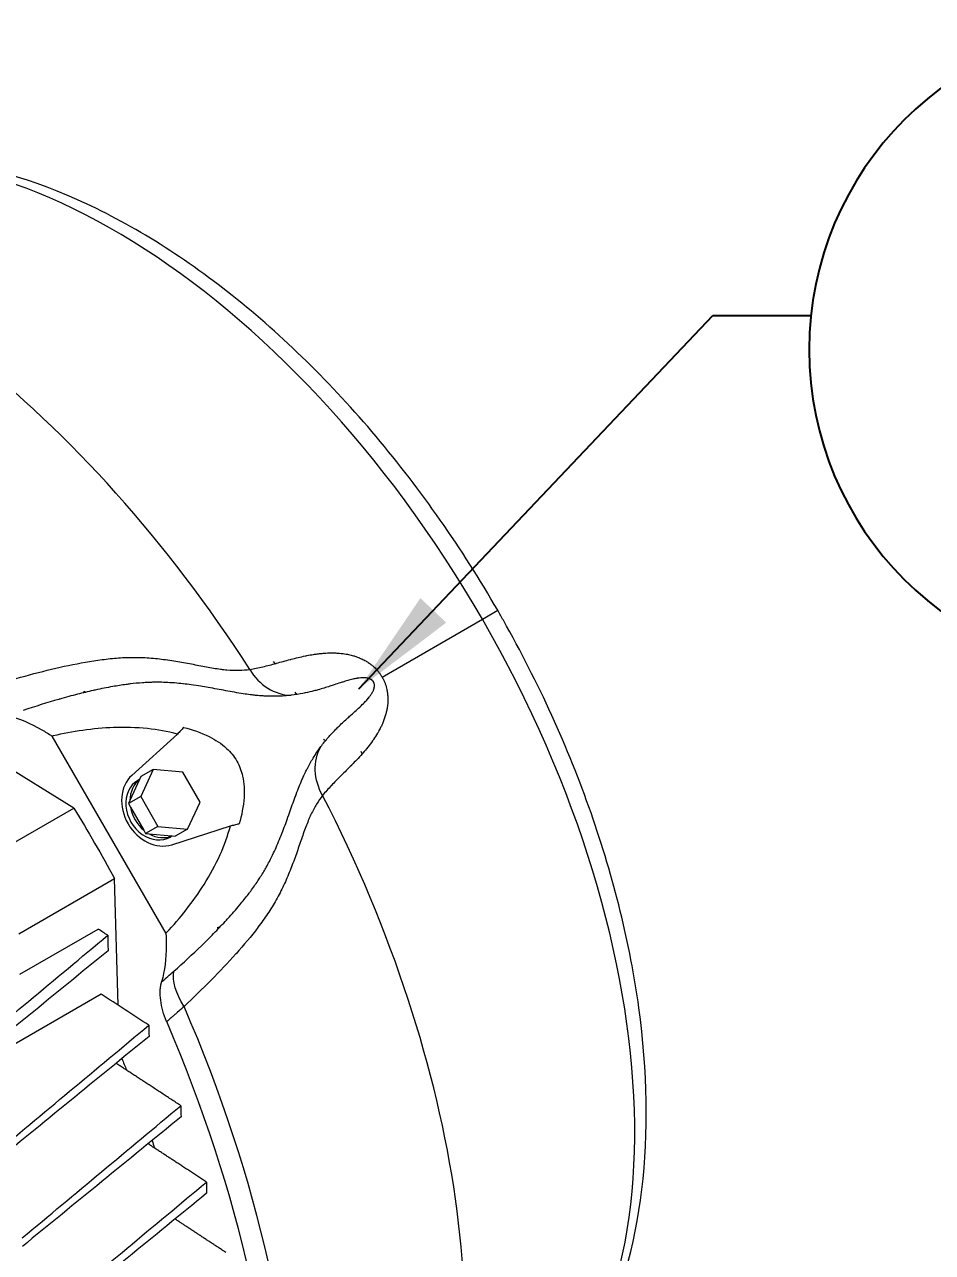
# Model space of a CAD drawing. Header units: millimetres. Extents: x -2122 to 22797, y 3569 to 89276.
# Drawn here: x 8359.6 to 8694.9, y 82300.9 to 82754.2 of the extents above; entities that cross this region are included whole.
import ezdxf
from ezdxf.enums import TextEntityAlignment as Align

# ---------------------------------------------------------------- set-up
doc = ezdxf.new("R2010")
doc.units = ezdxf.units.MM
doc.header["$LTSCALE"] = 20
doc.layers.add('IA-TEXT', color=2, linetype='Continuous')
doc.layers.add('IA-TRAZ', color=8, linetype='Continuous', lineweight=5)
doc.styles.add('ING-AMB', font='romans.shx', dxfattribs={"width": 0.75, "oblique": 15})
doc.styles.add('SALVADOR', font='romans.shx', dxfattribs={"width": 0.75, "oblique": 15})
doc.dimstyles.new('ING-AMB 16', dxfattribs={"dimscale": 16, "dimtxt": 3, "dimasz": 2.5, "dimexe": 1, "dimexo": 1, "dimgap": 1, "dimtad": 1, "dimdec": 0, "dimzin": 0, "dimdsep": 46, "dimtxsty": 'ING-AMB', "dimcen": 0.1, "dimclrd": 7, "dimclre": 7, "dimclrt": 2, "dimadec": 0, "dimazin": 0, "dimtfac": 1, "dimtdec": 0, "dimtmove": 0, "dimatfit": 0, "dimfxl": 1.25, "dimtfill": 1, "dimtolj": 1, "dimtzin": 0, "dimarcsym": 1})

# ---------------------------------------------------------------- blocks, each defined once
blk = doc.blocks.new('EJE')
blk.add_circle((0, 6), 6)
at = {"style": 'SALVADOR', "oblique": 15, "width": 0.75}
blk.add_attdef('N', text='', height=5, dxfattribs=at).set_placement((0, 6), align=Align.MIDDLE)
blk = doc.blocks.new('A$C6cb7b9ed')
at = {"color": 0, "linetype": 'Continuous', "lineweight": 0, "extrusion": (2.77556e-16, 0.816497, 0.57735)}
for p, q in [((21.91, 6546.85), (58.93, 6568.23)), ((58.93, 6568.23), (64.58, 6571.49)), ((-17.56, 6551.82), (-18.15, 6552.61)), ((-88.41, 6541.02), (-88.13, 6541.61)), ((-88.08, 6541.11), (-87.73, 6541.61)), ((-9.64, 6540.39), (-10.18, 6541.23)), ((-91.91, 6498.46), (-131.75, 6523.07)), ((-100, 6525.03), (-57.95, 6452.19)), ((-70.53, 6510.54), (-53.68, 6525.81)), ((0.95, 6523.26), (0.26, 6523.83)), ((14.57, 6518.5), (14.15, 6519.4)), ((-67.67, 6508.98), (-71.23, 6501.24)), ((-67.62, 6509.08), (-68.32, 6508.67)), ((-67.15, 6510.1), (-67.67, 6508.98)), ((-62.6, 6512.73), (-67.2, 6502.74)), ((-62.6, 6512.73), (-67.15, 6510.1)), ((-51.64, 6511.72), (-62.6, 6512.73)), ((-45.29, 6500.72), (-51.64, 6511.72)), ((-67.2, 6502.74), (-71.75, 6500.11)), ((-71.23, 6501.24), (-71.75, 6500.11)), ((-71.75, 6500.11), (-71.04, 6498.87)), ((-67.2, 6502.74), (-60.85, 6491.74)), ((-49.9, 6490.73), (-45.29, 6500.72)), ((-127.27, 6478.05), (-91.91, 6498.46)), ((-71.04, 6498.87), (-66.12, 6490.35)), ((-60.85, 6491.74), (-65.4, 6489.11)), ((-60.85, 6491.74), (-49.9, 6490.73)), ((-55.75, 6484.96), (-34.11, 6491.91)), ((-49.9, 6490.73), (-54.45, 6488.1)), ((-66.12, 6490.35), (-65.4, 6489.11)), ((-65.4, 6489.11), (-64.17, 6489)), ((-64.17, 6489), (-55.68, 6488.22)), ((-55.57, 6488.21), (-56.27, 6487.8)), ((-55.68, 6488.22), (-54.45, 6488.1)), ((-112.27, 6452.07), (-76.91, 6472.48)), ((-75.52, 6425.68), (-76.91, 6472.48)), ((-38.3, 6454.23), (-38.95, 6454.28)), ((-38.06, 6454.48), (-38.68, 6454.43)), ((-111.82, 6437.16), (-82.95, 6453.83)), ((-81.8, 6429.77), (-144.61, 6393.51))]:
    blk.add_line(p, q, dxfattribs=at)
at = {"color": 0, "linetype": 'Continuous', "lineweight": 0}
for centre, major_axis, ratio, start_param, end_param in [((-76.89, 6489.81), (-135.82, 235.25), 0.57735, -1.570796, -0.071921), ((-170.94, 6435.51), (-158.02, 273.7), 0.57735, -1.485723, -0.440993), ((-76.89, 6489.81), (135.82, -235.25), 0.57735, 0.071921, 1.570796), ((-87.39, 6550.33), (-3.21, 1.48), 0.000308, 0.000175, 0.001457), ((-11.81, 6560.08), (2.7, -19.82), 0.899363, -1.144752, -0.142501), ((-61.3, 6498.82), (-7.5, 12.99), 0.816497, 0.174533, 2.96706), ((-62.3, 6498.24), (-6.03, 10.44), 0.816497, 0, 3.141593), ((-60.8, 6499.1), (-6.03, 10.44), 0.816497, 0.103045, 0.944152), ((-170.94, 6435.51), (-158.02, 273.7), 0.57735, -2.700599, -1.65587), ((-60.8, 6499.1), (6.03, -10.44), 0.816497, -1.99135, -1.150243), ((-60.8, 6499.1), (6.03, -10.44), 0.816497, -0.944152, -0.103045), ((-29.73, 6450.46), (-0.33, -3.51), 0.000282, -0.000159, 0.001011), ((-257.18, 6385.72), (175, -303.11), 0.57735, 0.197698, 1.373098), ((-264.25, 6381.64), (175, -303.11), 0.57735, 0.202424, 1.368372)]:
    blk.add_ellipse(centre, major_axis=major_axis, ratio=ratio, start_param=start_param, end_param=end_param, dxfattribs=at)
at = {"color": 0, "linetype": 'Continuous', "lineweight": 0, "extrusion": (1.42459e-17, 1.99641e-16, -1)}
blk.add_ellipse((16.5, 6511.04), major_axis=(-15.81, 12.25), ratio=0.899363, start_param=-1.144752, end_param=-0.142501, dxfattribs=at)
at = {"color": 0, "linetype": 'Continuous', "lineweight": 0, "extrusion": (8.49925e-17, 2.41367e-16, -1)}
blk.add_ellipse((-264.25, 6381.64), major_axis=(180, -311.77), ratio=0.57735, start_param=-1.612475, end_param=-1.529118, dxfattribs=at)
at = {"color": 0, "linetype": 'Continuous', "lineweight": 0, "extrusion": (1.25429e-16, 1.91449e-16, -1)}
blk.add_ellipse((-39.45, 6427.51), major_axis=(-13.57, 14.69), ratio=0.536444, start_param=-1.248912, end_param=-0.395421, dxfattribs=at)
at = {"color": 0, "linetype": 'Continuous', "lineweight": 0, "extrusion": (1.40504e-16, 1.45219e-16, -1)}
blk.add_ellipse((-264.25, 6381.64), major_axis=(157.5, -272.8), ratio=0.57735, start_param=-1.333882, end_param=-1.319083, dxfattribs=at)
at = {"color": 0, "linetype": 'Continuous', "lineweight": 0, "extrusion": (6.4674e-17, 1.65537e-16, -1)}
blk.add_ellipse((-264.25, 6381.64), major_axis=(157.5, -272.8), ratio=0.57735, start_param=-1.228612, end_param=-1.219032, dxfattribs=at)
at = {"color": 0, "linetype": 'Continuous', "lineweight": 0, "extrusion": (2.05178e-16, 3.10756e-16, -1)}
blk.add_ellipse((-264.25, 6381.64), major_axis=(157.5, -272.8), ratio=0.57735, start_param=-1.127828, end_param=-1.127238, dxfattribs=at)
at = {"color": 0, "linetype": 'Continuous', "lineweight": 0}
for points, knots in [([(64.58, 6571.49), (51.4, 6594.31), (36.24, 6615.98), (3.16, 6655.25), (-14.76, 6672.84), (-52.04, 6702.46), (-71.4, 6714.49), (-110.27, 6731.79), (-129.81, 6737.08), (-167.7, 6739.75), (-186.09, 6737.05), (-202.59, 6730.09)], [0.785398, 0.785398, 0.785398, 0.785398, 1.085173, 1.085173, 1.384948, 1.384948, 1.684723, 1.684723, 1.984498, 1.984498, 2.284274, 2.284274, 2.284274, 2.284274]), ([(68.34, 6260.81), (81.86, 6271.04), (92.92, 6284.65), (109.76, 6317.36), (115.28, 6336.71), (120.36, 6378.67), (119.93, 6401.32), (113.51, 6448.24), (107.52, 6472.52), (90.59, 6520.84), (79.64, 6544.87), (65.98, 6569.04), (65.28, 6570.27), (64.58, 6571.49)], [5.569708, 5.569708, 5.569708, 5.569708, 5.853424, 5.853424, 6.153199, 6.153199, 6.452974, 6.452974, 6.752749, 6.752749, 7.052524, 7.052524, 7.068583, 7.068583, 7.068583, 7.068583]), ([(-119.96, 6544.32), (-115.44, 6545.7), (-111.01, 6546.96), (-106.66, 6548.1), (-106.66, 6548.1), (-106.65, 6548.1), (-106.65, 6548.11), (-102.31, 6549.25), (-98.06, 6550.27), (-93.88, 6551.14), (-93.87, 6551.15), (-93.86, 6551.15), (-93.85, 6551.15), (-89.68, 6552.03), (-85.58, 6552.76), (-81.52, 6553.29), (-81.51, 6553.29), (-81.5, 6553.29), (-81.49, 6553.29), (-79.46, 6553.55), (-77.45, 6553.76), (-75.44, 6553.91), (-74.43, 6553.98), (-73.42, 6554.03), (-72.41, 6554.07), (-71.91, 6554.09), (-71.4, 6554.1), (-70.9, 6554.11), (-70.39, 6554.12), (-69.89, 6554.12), (-69.38, 6554.12), (-69.37, 6554.12), (-69.36, 6554.12), (-69.35, 6554.12), (-67.34, 6554.11), (-65.32, 6554.02), (-63.31, 6553.86), (-63.3, 6553.86), (-63.3, 6553.86), (-63.29, 6553.86), (-62.28, 6553.78), (-61.28, 6553.68), (-60.28, 6553.57), (-60.28, 6553.56), (-60.27, 6553.56), (-60.26, 6553.56), (-59.26, 6553.45), (-58.27, 6553.32), (-57.28, 6553.18), (-57.28, 6553.18), (-57.27, 6553.18), (-57.27, 6553.18), (-55.28, 6552.9), (-53.32, 6552.57), (-51.39, 6552.22), (-49.46, 6551.87), (-47.56, 6551.5), (-45.72, 6551.14), (-45.71, 6551.14), (-45.71, 6551.14), (-45.71, 6551.14), (-43.87, 6550.78), (-42.07, 6550.44), (-40.35, 6550.15), (-40.34, 6550.15), (-40.34, 6550.15), (-40.33, 6550.15), (-39.47, 6550.01), (-38.63, 6549.88), (-37.81, 6549.77), (-37.8, 6549.77), (-37.8, 6549.77), (-37.79, 6549.77), (-37.38, 6549.71), (-36.97, 6549.67), (-36.57, 6549.62), (-36.17, 6549.58), (-35.78, 6549.54), (-35.39, 6549.51), (-35.38, 6549.51), (-35.38, 6549.51), (-35.37, 6549.51), (-33.8, 6549.38), (-32.32, 6549.34), (-30.91, 6549.37), (-29.5, 6549.41), (-28.17, 6549.51), (-26.92, 6549.67)], [0, 0, 0, 0, 0.0165644, 0.0165644, 0.0165644, 0.0165822, 0.0165822, 0.0165822, 0.0331314, 0.0331314, 0.0331314, 0.0331645, 0.0331645, 0.0331645, 0.0497035, 0.0497035, 0.0497035, 0.0497467, 0.0497467, 0.0497467, 0.0579934, 0.0579934, 0.0579934, 0.0621397, 0.0621397, 0.0621397, 0.0642134, 0.0642134, 0.0642134, 0.0662873, 0.0662873, 0.0662873, 0.066329, 0.066329, 0.066329, 0.0745865, 0.0745865, 0.0745865, 0.0746201, 0.0746201, 0.0746201, 0.0787378, 0.0787378, 0.0787378, 0.0787656, 0.0787656, 0.0787656, 0.0828903, 0.0828903, 0.0828903, 0.0829112, 0.0829112, 0.0829112, 0.0911975, 0.0911975, 0.0911975, 0.0994934, 0.0994934, 0.0994934, 0.0995051, 0.0995051, 0.0995051, 0.1077846, 0.1077846, 0.1077846, 0.1078089, 0.1078089, 0.1078089, 0.1119301, 0.1119301, 0.1119301, 0.1119578, 0.1119578, 0.1119578, 0.1140311, 0.1140311, 0.1140311, 0.1160757, 0.1160757, 0.1160757, 0.1161037, 0.1161037, 0.1161037, 0.1243864, 0.1243864, 0.1243864, 0.1326579, 0.1326579, 0.1326579, 0.1326579]), ([(-26.92, 6549.67), (-25.37, 6549.93), (-23.79, 6550.25), (-22.18, 6550.63), (-22.15, 6550.64), (-22.12, 6550.65), (-22.08, 6550.66), (-20.51, 6551.03), (-18.9, 6551.45), (-17.25, 6551.9), (-17.18, 6551.92), (-17.11, 6551.94), (-17.04, 6551.96), (-15.42, 6552.4), (-13.75, 6552.86), (-12.02, 6553.31), (-11.91, 6553.34), (-11.8, 6553.37), (-11.69, 6553.4), (-9.99, 6553.84), (-8.24, 6554.28), (-6.4, 6554.65), (-6.24, 6554.69), (-6.08, 6554.72), (-5.92, 6554.75), (-5.09, 6554.91), (-4.25, 6555.07), (-3.38, 6555.2), (-3.2, 6555.23), (-3.01, 6555.26), (-2.82, 6555.29), (-2.29, 6555.36), (-1.76, 6555.43), (-1.21, 6555.49), (-0.88, 6555.53), (-0.54, 6555.57), (-0.2, 6555.6), (0.02, 6555.62), (0.23, 6555.63), (0.45, 6555.65), (1.34, 6555.72), (2.24, 6555.76), (3.17, 6555.76), (3.41, 6555.76), (3.65, 6555.76), (3.89, 6555.76), (4.48, 6555.75), (5.07, 6555.72), (5.68, 6555.68), (6.03, 6555.66), (6.38, 6555.63), (6.73, 6555.59), (7, 6555.56), (7.26, 6555.53), (7.52, 6555.5), (7.88, 6555.45), (8.24, 6555.39), (8.6, 6555.33), (9.23, 6555.22), (9.87, 6555.09), (10.51, 6554.93), (10.77, 6554.86), (11.04, 6554.79), (11.31, 6554.71), (11.69, 6554.6), (12.08, 6554.47), (12.47, 6554.34), (12.72, 6554.25), (12.98, 6554.15), (13.24, 6554.05), (13.32, 6554.02), (13.39, 6553.99), (13.47, 6553.96), (13.8, 6553.82), (14.14, 6553.67), (14.48, 6553.51), (14.72, 6553.4), (14.96, 6553.28), (15.19, 6553.16), (15.63, 6552.93), (16.07, 6552.68), (16.5, 6552.41), (16.7, 6552.28), (16.9, 6552.15), (17.1, 6552.01), (17.24, 6551.92), (17.37, 6551.82), (17.5, 6551.72), (17.68, 6551.59), (17.86, 6551.46), (18.03, 6551.32), (18.19, 6551.2), (18.34, 6551.07), (18.49, 6550.94), (18.64, 6550.82), (18.79, 6550.69), (18.93, 6550.55), (19.42, 6550.11), (19.89, 6549.62), (20.33, 6549.09), (20.42, 6549), (20.5, 6548.9), (20.58, 6548.8), (20.78, 6548.54), (20.98, 6548.28), (21.17, 6548.01), (21.22, 6547.94), (21.27, 6547.87), (21.31, 6547.8), (21.52, 6547.49), (21.72, 6547.18), (21.91, 6546.85)], [0, 0, 0, 0, 0.01089768, 0.01089768, 0.01089768, 0.01111983, 0.01111983, 0.01111983, 0.02179535, 0.02179535, 0.02179535, 0.02224337, 0.02224337, 0.02224337, 0.03269303, 0.03269303, 0.03269303, 0.03336452, 0.03336452, 0.03336452, 0.04359071, 0.04359071, 0.04359071, 0.04447425, 0.04447425, 0.04447425, 0.04903955, 0.04903955, 0.04903955, 0.05002082, 0.05002082, 0.05002082, 0.05279091, 0.05279091, 0.05279091, 0.05448839, 0.05448839, 0.05448839, 0.05555782, 0.05555782, 0.05555782, 0.05993722, 0.05993722, 0.05993722, 0.06107016, 0.06107016, 0.06107016, 0.06381352, 0.06381352, 0.06381352, 0.06538606, 0.06538606, 0.06538606, 0.06654479, 0.06654479, 0.06654479, 0.06811048, 0.06811048, 0.06811048, 0.0708349, 0.0708349, 0.0708349, 0.07194897, 0.07194897, 0.07194897, 0.07355932, 0.07355932, 0.07355932, 0.07461226, 0.07461226, 0.07461226, 0.07492153, 0.07492153, 0.07492153, 0.07628374, 0.07628374, 0.07628374, 0.07724078, 0.07724078, 0.07724078, 0.07900816, 0.07900816, 0.07900816, 0.07982547, 0.07982547, 0.07982547, 0.08037037, 0.08037037, 0.08037037, 0.08109819, 0.08109819, 0.08109819, 0.08173258, 0.08173258, 0.08173258, 0.08235815, 0.08235815, 0.08235815, 0.084457, 0.084457, 0.084457, 0.08484393, 0.08484393, 0.08484393, 0.08581921, 0.08581921, 0.08581921, 0.08607017, 0.08607017, 0.08607017, 0.08718142, 0.08718142, 0.08718142, 0.08718142]), ([(-11.66, 6540.11), (-13.3, 6539.92), (-15.04, 6539.79), (-16.88, 6539.75), (-18.28, 6539.72), (-19.74, 6539.74), (-21.25, 6539.81), (-21.77, 6539.84), (-22.3, 6539.87), (-22.83, 6539.91), (-23.19, 6539.94), (-23.56, 6539.97), (-23.94, 6540), (-24.1, 6540.02), (-24.26, 6540.03), (-24.42, 6540.05), (-24.96, 6540.1), (-25.51, 6540.16), (-26.06, 6540.23), (-26.28, 6540.25), (-26.51, 6540.28), (-26.74, 6540.31), (-27.59, 6540.42), (-28.46, 6540.54), (-29.34, 6540.68), (-30.41, 6540.85), (-31.49, 6541.03), (-32.59, 6541.22), (-33.67, 6541.41), (-34.75, 6541.6), (-35.85, 6541.81), (-37.95, 6542.19), (-40.09, 6542.59), (-42.26, 6542.97), (-43.2, 6543.14), (-44.14, 6543.3), (-45.08, 6543.45), (-46.23, 6543.63), (-47.39, 6543.81), (-48.55, 6543.97), (-49.55, 6544.11), (-50.56, 6544.23), (-51.57, 6544.35), (-51.6, 6544.35), (-51.62, 6544.35), (-51.64, 6544.36), (-52.67, 6544.47), (-53.69, 6544.57), (-54.71, 6544.65), (-55.85, 6544.74), (-56.98, 6544.81), (-58.12, 6544.86), (-58.98, 6544.89), (-59.85, 6544.91), (-60.71, 6544.92), (-60.94, 6544.92), (-61.16, 6544.92), (-61.39, 6544.92), (-61.65, 6544.92), (-61.92, 6544.92), (-62.18, 6544.91), (-62.67, 6544.91), (-63.16, 6544.89), (-63.65, 6544.88), (-63.98, 6544.87), (-64.31, 6544.85), (-64.64, 6544.84), (-65.3, 6544.81), (-65.96, 6544.77), (-66.61, 6544.72), (-68.11, 6544.61), (-69.6, 6544.47), (-71.1, 6544.29), (-71.6, 6544.23), (-72.09, 6544.17), (-72.59, 6544.1), (-74.24, 6543.88), (-75.89, 6543.62), (-77.54, 6543.33), (-79.68, 6542.96), (-81.84, 6542.52), (-84, 6542.05), (-84.28, 6541.99), (-84.55, 6541.93), (-84.82, 6541.87), (-86.72, 6541.44), (-88.62, 6540.98), (-90.53, 6540.49), (-92.72, 6539.94), (-94.92, 6539.34), (-97.14, 6538.71), (-97.25, 6538.67), (-97.36, 6538.64), (-97.47, 6538.61), (-101.79, 6537.37), (-106.16, 6536.01), (-110.59, 6534.53)], [0, 0, 0, 0, 0.0098946, 0.0098946, 0.0098946, 0.0174159, 0.0174159, 0.0174159, 0.0199904, 0.0199904, 0.0199904, 0.0217699, 0.0217699, 0.0217699, 0.0225385, 0.0225385, 0.0225385, 0.0250846, 0.0250846, 0.0250846, 0.0261238, 0.0261238, 0.0261238, 0.0300542, 0.0300542, 0.0300542, 0.0348318, 0.0348318, 0.0348318, 0.0394953, 0.0394953, 0.0394953, 0.048401, 0.048401, 0.048401, 0.0522477, 0.0522477, 0.0522477, 0.0569113, 0.0569113, 0.0569113, 0.0609556, 0.0609556, 0.0609556, 0.0610538, 0.0610538, 0.0610538, 0.0651355, 0.0651355, 0.0651355, 0.0696636, 0.0696636, 0.0696636, 0.0731154, 0.0731154, 0.0731154, 0.0740175, 0.0740175, 0.0740175, 0.0750784, 0.0750784, 0.0750784, 0.0770484, 0.0770484, 0.0770484, 0.0783715, 0.0783715, 0.0783715, 0.0810248, 0.0810248, 0.0810248, 0.0870795, 0.0870795, 0.0870795, 0.089101, 0.089101, 0.089101, 0.0957874, 0.0957874, 0.0957874, 0.1044954, 0.1044954, 0.1044954, 0.105595, 0.105595, 0.105595, 0.1132033, 0.1132033, 0.1132033, 0.1219113, 0.1219113, 0.1219113, 0.1223538, 0.1223538, 0.1223538, 0.1393271, 0.1393271, 0.1393271, 0.1393271]), ([(-0.71, 6521.15), (0.17, 6522.33), (1.09, 6523.45), (2.02, 6524.52), (2.22, 6524.76), (2.43, 6524.99), (2.63, 6525.22), (3.36, 6526.04), (4.1, 6526.82), (4.85, 6527.57), (5.24, 6527.97), (5.63, 6528.36), (6.02, 6528.74), (7.11, 6529.81), (8.21, 6530.83), (9.29, 6531.81), (9.69, 6532.18), (10.1, 6532.54), (10.5, 6532.9), (11.12, 6533.46), (11.73, 6534.01), (12.33, 6534.55), (12.62, 6534.81), (12.91, 6535.08), (13.19, 6535.34), (13.83, 6535.92), (14.44, 6536.51), (15.04, 6537.1), (15.27, 6537.33), (15.49, 6537.56), (15.71, 6537.79), (15.89, 6537.98), (16.06, 6538.17), (16.24, 6538.36), (16.43, 6538.57), (16.61, 6538.79), (16.79, 6539), (16.82, 6539.03), (16.84, 6539.06), (16.86, 6539.09), (17.02, 6539.27), (17.16, 6539.46), (17.31, 6539.65), (17.52, 6539.93), (17.72, 6540.21), (17.91, 6540.51), (18.01, 6540.66), (18.11, 6540.82), (18.2, 6540.98), (18.26, 6541.08), (18.32, 6541.19), (18.38, 6541.29), (18.44, 6541.41), (18.5, 6541.53), (18.56, 6541.66), (18.63, 6541.82), (18.71, 6541.99), (18.77, 6542.17), (18.79, 6542.23), (18.82, 6542.29), (18.84, 6542.35), (18.87, 6542.45), (18.9, 6542.56), (18.93, 6542.67), (18.96, 6542.79), (18.99, 6542.91), (19.02, 6543.05), (19.03, 6543.1), (19.04, 6543.16), (19.05, 6543.23), (19.05, 6543.28), (19.06, 6543.34), (19.07, 6543.39), (19.08, 6543.5), (19.08, 6543.62), (19.08, 6543.74), (19.08, 6543.79), (19.08, 6543.84), (19.08, 6543.89), (19.07, 6544.01), (19.05, 6544.15), (19.02, 6544.29), (19.02, 6544.33), (19.01, 6544.36), (19, 6544.4), (18.98, 6544.5), (18.94, 6544.6), (18.9, 6544.71), (18.89, 6544.73), (18.89, 6544.75), (18.88, 6544.77), (18.84, 6544.85), (18.81, 6544.93), (18.76, 6545), (18.76, 6545.01), (18.75, 6545.02), (18.75, 6545.03), (18.7, 6545.11), (18.65, 6545.19), (18.59, 6545.27), (18.59, 6545.27), (18.59, 6545.27), (18.59, 6545.28), (18.53, 6545.35), (18.48, 6545.41), (18.42, 6545.47), (18.4, 6545.49), (18.39, 6545.51), (18.37, 6545.52), (18.33, 6545.56), (18.29, 6545.6), (18.25, 6545.63), (18.14, 6545.73), (18.03, 6545.81), (17.93, 6545.88), (17.9, 6545.9), (17.87, 6545.92), (17.85, 6545.93), (17.77, 6545.98), (17.7, 6546.02), (17.63, 6546.06), (17.6, 6546.07), (17.57, 6546.08), (17.55, 6546.09), (17.44, 6546.15), (17.33, 6546.19), (17.23, 6546.23), (17.17, 6546.25), (17.12, 6546.27), (17.06, 6546.29), (16.88, 6546.35), (16.71, 6546.39), (16.54, 6546.43), (16.29, 6546.48), (16.04, 6546.52), (15.8, 6546.54), (15.72, 6546.55), (15.63, 6546.56), (15.55, 6546.56), (15.38, 6546.57), (15.2, 6546.58), (15.03, 6546.58), (14.89, 6546.58), (14.76, 6546.58), (14.62, 6546.58), (14.22, 6546.56), (13.83, 6546.53), (13.44, 6546.48), (13.24, 6546.46), (13.04, 6546.43), (12.84, 6546.4), (12.77, 6546.39), (12.7, 6546.37), (12.62, 6546.36), (12.34, 6546.31), (12.06, 6546.26), (11.79, 6546.2), (11.57, 6546.16), (11.34, 6546.11), (11.12, 6546.06), (10.77, 6545.97), (10.43, 6545.89), (10.08, 6545.79), (9.79, 6545.72), (9.5, 6545.64), (9.2, 6545.55), (8.91, 6545.47), (8.61, 6545.38), (8.31, 6545.29), (8.12, 6545.23), (7.92, 6545.17), (7.72, 6545.11), (7.31, 6544.98), (6.9, 6544.85), (6.48, 6544.72), (5.74, 6544.48), (5, 6544.23), (4.24, 6543.99), (3.69, 6543.81), (3.14, 6543.63), (2.59, 6543.45), (1.2, 6543.01), (-0.23, 6542.57), (-1.71, 6542.15), (-2.22, 6542.01), (-2.73, 6541.87), (-3.26, 6541.73), (-4.3, 6541.46), (-5.36, 6541.21), (-6.46, 6540.98), (-6.75, 6540.92), (-7.04, 6540.86), (-7.34, 6540.8), (-8.74, 6540.53), (-10.18, 6540.29), (-11.66, 6540.11)], [0, 0, 0, 0, 0.0091519, 0.0091519, 0.0091519, 0.0111641, 0.0111641, 0.0111641, 0.0183038, 0.0183038, 0.0183038, 0.0220535, 0.0220535, 0.0220535, 0.0326121, 0.0326121, 0.0326121, 0.0366076, 0.0366076, 0.0366076, 0.0427738, 0.0427738, 0.0427738, 0.0457595, 0.0457595, 0.0457595, 0.0524014, 0.0524014, 0.0524014, 0.0549113, 0.0549113, 0.0549113, 0.0569776, 0.0569776, 0.0569776, 0.0591993, 0.0591993, 0.0591993, 0.0594873, 0.0594873, 0.0594873, 0.061371, 0.061371, 0.061371, 0.0640632, 0.0640632, 0.0640632, 0.0654566, 0.0654566, 0.0654566, 0.0663512, 0.0663512, 0.0663512, 0.067336, 0.067336, 0.067336, 0.0686392, 0.0686392, 0.0686392, 0.0690666, 0.0690666, 0.0690666, 0.0697832, 0.0697832, 0.0697832, 0.0705774, 0.0705774, 0.0705774, 0.0709272, 0.0709272, 0.0709272, 0.0712376, 0.0712376, 0.0712376, 0.0718312, 0.0718312, 0.0718312, 0.0720711, 0.0720711, 0.0720711, 0.0726431, 0.0726431, 0.0726431, 0.0727809, 0.0727809, 0.0727809, 0.0731517, 0.0731517, 0.0731517, 0.0732151, 0.0732151, 0.0732151, 0.0734769, 0.0734769, 0.0734769, 0.0735011, 0.0735011, 0.0735011, 0.0737871, 0.0737871, 0.0737871, 0.0737977, 0.0737977, 0.0737977, 0.0740731, 0.0740731, 0.0740731, 0.0741582, 0.0741582, 0.0741582, 0.0743591, 0.0743591, 0.0743591, 0.0749311, 0.0749311, 0.0749311, 0.0750789, 0.0750789, 0.0750789, 0.0755031, 0.0755031, 0.0755031, 0.0756543, 0.0756543, 0.0756543, 0.0763079, 0.0763079, 0.0763079, 0.0766471, 0.0766471, 0.0766471, 0.0777911, 0.0777911, 0.0777911, 0.0794911, 0.0794911, 0.0794911, 0.080079, 0.080079, 0.080079, 0.0813368, 0.0813368, 0.0813368, 0.082367, 0.082367, 0.082367, 0.0853696, 0.0853696, 0.0853696, 0.086943, 0.086943, 0.086943, 0.0875228, 0.0875228, 0.0875228, 0.0897344, 0.0897344, 0.0897344, 0.0915189, 0.0915189, 0.0915189, 0.0943136, 0.0943136, 0.0943136, 0.0966738, 0.0966738, 0.0966738, 0.0990714, 0.0990714, 0.0990714, 0.1006708, 0.1006708, 0.1006708, 0.1039516, 0.1039516, 0.1039516, 0.1098227, 0.1098227, 0.1098227, 0.1140353, 0.1140353, 0.1140353, 0.1245165, 0.1245165, 0.1245165, 0.1281265, 0.1281265, 0.1281265, 0.1353416, 0.1353416, 0.1353416, 0.1372784, 0.1372784, 0.1372784, 0.1464303, 0.1464303, 0.1464303, 0.1464303]), ([(21.91, 6546.85), (21.93, 6546.82), (21.95, 6546.79), (21.96, 6546.76), (22.16, 6546.4), (22.35, 6546.04), (22.53, 6545.67), (22.53, 6545.65), (22.54, 6545.64), (22.55, 6545.63), (22.71, 6545.26), (22.87, 6544.9), (23, 6544.53), (23.02, 6544.47), (23.05, 6544.41), (23.07, 6544.36), (23.32, 6543.64), (23.52, 6542.93), (23.67, 6542.22), (23.7, 6542.08), (23.72, 6541.95), (23.75, 6541.82), (23.79, 6541.56), (23.83, 6541.31), (23.87, 6541.05), (23.89, 6540.89), (23.91, 6540.73), (23.93, 6540.57), (23.95, 6540.35), (23.97, 6540.13), (23.98, 6539.91), (24, 6539.73), (24.01, 6539.54), (24.01, 6539.37), (24.03, 6538.8), (24.03, 6538.24), (24, 6537.69), (23.99, 6537.48), (23.98, 6537.27), (23.96, 6537.06), (23.93, 6536.69), (23.89, 6536.32), (23.84, 6535.96), (23.82, 6535.83), (23.8, 6535.7), (23.78, 6535.57), (23.74, 6535.35), (23.7, 6535.13), (23.66, 6534.91), (23.58, 6534.45), (23.48, 6534.01), (23.37, 6533.57), (23.31, 6533.35), (23.25, 6533.13), (23.19, 6532.91), (22.89, 6531.86), (22.53, 6530.87), (22.14, 6529.92), (22.05, 6529.72), (21.96, 6529.51), (21.87, 6529.31), (21.71, 6528.95), (21.54, 6528.59), (21.37, 6528.25), (21.1, 6527.71), (20.83, 6527.18), (20.54, 6526.67), (20.44, 6526.5), (20.34, 6526.32), (20.24, 6526.14), (19.75, 6525.32), (19.25, 6524.54), (18.74, 6523.79), (18.63, 6523.64), (18.53, 6523.48), (18.42, 6523.33), (17.26, 6521.69), (16.04, 6520.19), (14.81, 6518.78), (14.72, 6518.68), (14.62, 6518.57), (14.53, 6518.46), (13.87, 6517.71), (13.2, 6516.99), (12.53, 6516.29), (11.94, 6515.67), (11.35, 6515.06), (10.76, 6514.46), (10.69, 6514.39), (10.62, 6514.32), (10.55, 6514.25), (9.28, 6512.97), (8.04, 6511.75), (6.84, 6510.56), (6.8, 6510.52), (6.75, 6510.47), (6.71, 6510.43), (5.49, 6509.21), (4.31, 6508.03), (3.2, 6506.85), (3.18, 6506.83), (3.16, 6506.8), (3.14, 6506.78), (2, 6505.58), (0.93, 6504.38), (-0.07, 6503.16)], [0.08718142, 0.08718142, 0.08718142, 0.08718142, 0.08728936, 0.08728936, 0.08728936, 0.0885022, 0.0885022, 0.0885022, 0.08854613, 0.08854613, 0.08854613, 0.08972497, 0.08972497, 0.08972497, 0.08991084, 0.08991084, 0.08991084, 0.092213, 0.092213, 0.092213, 0.09264025, 0.09264025, 0.09264025, 0.09347438, 0.09347438, 0.09347438, 0.09400496, 0.09400496, 0.09400496, 0.09474869, 0.09474869, 0.09474869, 0.09536967, 0.09536967, 0.09536967, 0.09733662, 0.09733662, 0.09733662, 0.09809909, 0.09809909, 0.09809909, 0.0994638, 0.0994638, 0.0994638, 0.09996802, 0.09996802, 0.09996802, 0.10082851, 0.10082851, 0.10082851, 0.10263332, 0.10263332, 0.10263332, 0.10355793, 0.10355793, 0.10355793, 0.1080397, 0.1080397, 0.1080397, 0.10901677, 0.10901677, 0.10901677, 0.11076993, 0.11076993, 0.11076993, 0.11351129, 0.11351129, 0.11351129, 0.11447561, 0.11447561, 0.11447561, 0.11901256, 0.11901256, 0.11901256, 0.11993445, 0.11993445, 0.11993445, 0.13007202, 0.13007202, 0.13007202, 0.13085212, 0.13085212, 0.13085212, 0.13631096, 0.13631096, 0.13631096, 0.14117543, 0.14117543, 0.14117543, 0.1417698, 0.1417698, 0.1417698, 0.15229089, 0.15229089, 0.15229089, 0.15268748, 0.15268748, 0.15268748, 0.16340837, 0.16340837, 0.16340837, 0.16360515, 0.16360515, 0.16360515, 0.17452283, 0.17452283, 0.17452283, 0.17452283]), ([(-116.19, 6532.57), (-112.18, 6531.56), (-108, 6529.82), (-103.75, 6527.37), (-102.5, 6526.65), (-101.25, 6525.87), (-100, 6525.03)], [0.1630107, 0.1630107, 0.1630107, 0.1630107, 0.25, 0.25, 0.25, 0.2757716, 0.2757716, 0.2757716, 0.2757716]), ([(-53.68, 6525.81), (-57.31, 6526.82), (-61.06, 6527.45), (-68.89, 6528.24), (-73.13, 6528.33), (-84.79, 6527.91), (-92.53, 6526.78), (-99.71, 6525.1), (-99.86, 6525.07), (-100, 6525.03)], [0.000001, 0.000001, 0.000001, 0.000001, 1.260361, 1.260361, 2.716248, 2.716248, 5.371588, 5.371588, 5.427589, 5.427589, 5.427589, 5.427589]), ([(-51.35, 6528.25), (-51.73, 6527.85), (-52.11, 6527.45), (-52.89, 6526.63), (-53.28, 6526.22), (-53.68, 6525.81)], [0.000001, 0.000001, 0.000001, 0.000001, 0.2909617, 0.2909617, 0.5819383, 0.5819383, 0.5819383, 0.5819383]), ([(-51.35, 6528.25), (-48.23, 6527.46), (-44.98, 6526.36), (-39.72, 6523.74), (-37.47, 6522.32), (-34.04, 6519.16), (-32.77, 6517.62), (-30.73, 6514.07), (-30.03, 6512.19), (-29.02, 6507.63), (-28.93, 6504.96), (-29.29, 6499.11), (-29.96, 6495.79), (-30.83, 6492.71)], [0.000001, 0.000001, 0.000001, 0.000001, 1.082435, 1.082435, 1.896008, 1.896008, 2.508718, 2.508718, 3.12169, 3.12169, 3.938855, 3.938855, 5.012793, 5.012793, 5.012793, 5.012793]), ([(-55.01, 6438.27), (-51.48, 6441.39), (-48.09, 6444.52), (-44.84, 6447.67), (-44.75, 6447.75), (-44.67, 6447.83), (-44.58, 6447.91), (-42.92, 6449.53), (-41.29, 6451.15), (-39.7, 6452.78), (-38.29, 6454.23), (-36.91, 6455.68), (-35.57, 6457.14), (-35.39, 6457.33), (-35.22, 6457.52), (-35.05, 6457.71), (-33.54, 6459.37), (-32.08, 6461.03), (-30.67, 6462.72), (-29.56, 6464.05), (-28.49, 6465.39), (-27.45, 6466.75), (-27.17, 6467.12), (-26.9, 6467.48), (-26.62, 6467.85), (-25.69, 6469.1), (-24.8, 6470.36), (-23.94, 6471.65), (-23.6, 6472.15), (-23.27, 6472.66), (-22.95, 6473.17), (-22.74, 6473.49), (-22.54, 6473.81), (-22.34, 6474.14), (-21.98, 6474.73), (-21.62, 6475.33), (-21.27, 6475.93), (-21.13, 6476.18), (-20.99, 6476.42), (-20.85, 6476.66), (-20.46, 6477.36), (-20.08, 6478.07), (-19.71, 6478.78), (-19.17, 6479.83), (-18.64, 6480.89), (-18.14, 6481.96), (-17.72, 6482.86), (-17.31, 6483.76), (-16.91, 6484.67), (-16.49, 6485.64), (-16.09, 6486.61), (-15.69, 6487.59), (-15.27, 6488.63), (-14.86, 6489.68), (-14.47, 6490.72), (-14.12, 6491.65), (-13.77, 6492.58), (-13.44, 6493.5), (-13.04, 6494.6), (-12.65, 6495.69), (-12.26, 6496.77), (-11.92, 6497.73), (-11.58, 6498.68), (-11.25, 6499.63), (-10.88, 6500.65), (-10.52, 6501.67), (-10.15, 6502.66), (-10.14, 6502.69), (-10.14, 6502.71), (-10.13, 6502.73), (-9.74, 6503.78), (-9.35, 6504.82), (-8.96, 6505.83), (-8.65, 6506.63), (-8.33, 6507.41), (-8, 6508.18), (-7.91, 6508.41), (-7.81, 6508.64), (-7.71, 6508.87), (-7.49, 6509.38), (-7.27, 6509.87), (-7.05, 6510.36), (-6.99, 6510.49), (-6.93, 6510.61), (-6.87, 6510.74), (-6.71, 6511.09), (-6.54, 6511.44), (-6.37, 6511.79), (-6.15, 6512.25), (-5.93, 6512.69), (-5.7, 6513.13), (-5.01, 6514.47), (-4.3, 6515.73), (-3.58, 6516.92), (-2.64, 6518.46), (-1.68, 6519.86), (-0.71, 6521.15)], [0, 0, 0, 0, 0.01718, 0.01718, 0.01718, 0.0176277, 0.0176277, 0.0176277, 0.0264415, 0.0264415, 0.0264415, 0.0342446, 0.0342446, 0.0342446, 0.0352553, 0.0352553, 0.0352553, 0.0440692, 0.0440692, 0.0440692, 0.0510208, 0.0510208, 0.0510208, 0.052883, 0.052883, 0.052883, 0.05922, 0.05922, 0.05922, 0.0616969, 0.0616969, 0.0616969, 0.0632535, 0.0632535, 0.0632535, 0.0661038, 0.0661038, 0.0661038, 0.0672465, 0.0672465, 0.0672465, 0.0705107, 0.0705107, 0.0705107, 0.0753167, 0.0753167, 0.0753167, 0.0793245, 0.0793245, 0.0793245, 0.0835973, 0.0835973, 0.0835973, 0.0881384, 0.0881384, 0.0881384, 0.0921778, 0.0921778, 0.0921778, 0.0969522, 0.0969522, 0.0969522, 0.1011746, 0.1011746, 0.1011746, 0.105766, 0.105766, 0.105766, 0.1058726, 0.1058726, 0.1058726, 0.1107259, 0.1107259, 0.1107259, 0.1145799, 0.1145799, 0.1145799, 0.1157502, 0.1157502, 0.1157502, 0.1183187, 0.1183187, 0.1183187, 0.1189868, 0.1189868, 0.1189868, 0.1208851, 0.1208851, 0.1208851, 0.1233937, 0.1233937, 0.1233937, 0.1310523, 0.1310523, 0.1310523, 0.1410214, 0.1410214, 0.1410214, 0.1410214]), ([(-0.07, 6503.16), (-0.81, 6502.18), (-1.55, 6501.11), (-2.27, 6499.93), (-2.99, 6498.75), (-3.69, 6497.47), (-4.36, 6496.07), (-4.36, 6496.07), (-4.36, 6496.07), (-4.36, 6496.07), (-4.53, 6495.72), (-4.69, 6495.36), (-4.85, 6495), (-5.02, 6494.64), (-5.18, 6494.26), (-5.34, 6493.88), (-5.34, 6493.88), (-5.34, 6493.88), (-5.34, 6493.88), (-5.66, 6493.12), (-5.97, 6492.33), (-6.28, 6491.52), (-6.59, 6490.71), (-6.89, 6489.87), (-7.19, 6489.01), (-7.5, 6488.15), (-7.8, 6487.28), (-8.11, 6486.39), (-8.72, 6484.62), (-9.34, 6482.8), (-10, 6480.96), (-10, 6480.96), (-10, 6480.95), (-10, 6480.95), (-10.65, 6479.12), (-11.34, 6477.27), (-12.07, 6475.43), (-12.08, 6475.42), (-12.08, 6475.42), (-12.08, 6475.41), (-12.82, 6473.57), (-13.6, 6471.75), (-14.45, 6469.95), (-14.45, 6469.94), (-14.46, 6469.92), (-14.47, 6469.91), (-15.31, 6468.11), (-16.22, 6466.34), (-17.2, 6464.6), (-17.2, 6464.59), (-17.21, 6464.58), (-17.22, 6464.56), (-17.71, 6463.69), (-18.22, 6462.82), (-18.75, 6461.97), (-19.28, 6461.11), (-19.83, 6460.26), (-20.39, 6459.42), (-21.51, 6457.75), (-22.69, 6456.1), (-23.93, 6454.47), (-23.94, 6454.46), (-23.95, 6454.45), (-23.96, 6454.43), (-26.44, 6451.16), (-29.15, 6447.93), (-32.04, 6444.69), (-32.05, 6444.68), (-32.06, 6444.68), (-32.06, 6444.67), (-34.96, 6441.43), (-38.01, 6438.21), (-41.2, 6434.98), (-41.2, 6434.98), (-41.21, 6434.97), (-41.21, 6434.97), (-44.41, 6431.74), (-47.74, 6428.5), (-51.22, 6425.25)], [0, 0, 0, 0, 0.0083075, 0.0083075, 0.0083075, 0.0166239, 0.0166239, 0.0166239, 0.0166398, 0.0166398, 0.0166398, 0.0187046, 0.0187046, 0.0187046, 0.0207859, 0.0207859, 0.0207859, 0.0207997, 0.0207997, 0.0207997, 0.0249504, 0.0249504, 0.0249504, 0.0291168, 0.0291168, 0.0291168, 0.0332795, 0.0332795, 0.0332795, 0.0415994, 0.0415994, 0.0415994, 0.0416222, 0.0416222, 0.0416222, 0.0499193, 0.0499193, 0.0499193, 0.0499595, 0.0499595, 0.0499595, 0.0582392, 0.0582392, 0.0582392, 0.0582936, 0.0582936, 0.0582936, 0.066559, 0.066559, 0.066559, 0.0666223, 0.0666223, 0.0666223, 0.0707842, 0.0707842, 0.0707842, 0.0749445, 0.0749445, 0.0749445, 0.0831988, 0.0831988, 0.0831988, 0.0832614, 0.0832614, 0.0832614, 0.0998386, 0.0998386, 0.0998386, 0.0998851, 0.0998851, 0.0998851, 0.1164783, 0.1164783, 0.1164783, 0.1165027, 0.1165027, 0.1165027, 0.1331181, 0.1331181, 0.1331181, 0.1331181]), ([(-57.95, 6452.19), (-57.85, 6452.29), (-57.75, 6452.4), (-52.71, 6457.77), (-47.86, 6463.9), (-41.66, 6473.79), (-39.62, 6477.51), (-36.38, 6484.7), (-35.05, 6488.27), (-34.11, 6491.91)], [0, 0, 0, 0, 0.053099, 0.053099, 2.66792, 2.66792, 4.103265, 4.103265, 5.345744, 5.345744, 5.345744, 5.345744]), ([(-34.11, 6491.91), (-33.56, 6492.05), (-33, 6492.19), (-31.91, 6492.45), (-31.37, 6492.58), (-30.83, 6492.71)], [0.000001, 0.000001, 0.000001, 0.000001, 0.2909698, 0.2909698, 0.5819227, 0.5819227, 0.5819227, 0.5819227]), ([(-137.89, 6402.72), (-128.15, 6410.86), (-118.4, 6418.99), (-98.91, 6435.26), (-89.16, 6443.39), (-79.41, 6451.53)], [0.000015, 0.000015, 0.000015, 0.000015, 5.103374, 5.103374, 10.206878, 10.206878, 10.206878, 10.206878]), ([(-79.41, 6451.53), (-79.39, 6450.58), (-79.37, 6449.63), (-79.32, 6447.73), (-79.3, 6446.78), (-79.28, 6445.83)], [-0.7037968, -0.7037968, -0.7037968, -0.7037968, -0.3511148, -0.3511148, 0, 0, 0, 0]), ([(-57.95, 6452.19), (-57.84, 6450.69), (-57.79, 6449.22), (-57.79, 6447.77), (-57.79, 6442.87), (-58.38, 6438.38), (-59.51, 6434.4)], [0.7242284, 0.7242284, 0.7242284, 0.7242284, 0.75, 0.75, 0.75, 0.8369893, 0.8369893, 0.8369893, 0.8369893]), ([(-79.28, 6445.83), (-89.04, 6437.87), (-98.79, 6429.9), (-118.3, 6413.97), (-128.05, 6406.01), (-137.8, 6398.04)], [0, 0, 0, 0, 5.104511, 5.104511, 10.209022, 10.209022, 10.209022, 10.209022]), ([(-57.65, 6419.67), (-58.21, 6420.99), (-58.69, 6422.32), (-59.43, 6424.97), (-59.7, 6426.27), (-60.02, 6428.8), (-60.07, 6430.02), (-59.99, 6431.75), (-59.93, 6432.31), (-59.8, 6433.12), (-59.75, 6433.38), (-59.67, 6433.77), (-59.64, 6433.9), (-59.58, 6434.15), (-59.54, 6434.27), (-59.51, 6434.4)], [0, 0, 0, 0, 0.436028, 0.436028, 0.871975, 0.871975, 1.307977, 1.307977, 1.526629, 1.526629, 1.636145, 1.636145, 1.690949, 1.690949, 1.74578, 1.74578, 1.74578, 1.74578]), ([(-51.22, 6425.25), (-52.28, 6424.3), (-53.34, 6423.36), (-54.41, 6422.43), (-54.42, 6422.42), (-54.43, 6422.42), (-54.43, 6422.41), (-54.7, 6422.18), (-54.97, 6421.95), (-55.24, 6421.72), (-55.38, 6421.6), (-55.51, 6421.48), (-55.65, 6421.37), (-55.72, 6421.31), (-55.78, 6421.25), (-55.85, 6421.19), (-55.89, 6421.17), (-55.92, 6421.14), (-55.95, 6421.11), (-55.99, 6421.08), (-56.02, 6421.05), (-56.05, 6421.02), (-56.58, 6420.57), (-57.11, 6420.12), (-57.65, 6419.67)], [0, 0, 0, 0, 0.00506794, 0.00506794, 0.00506794, 0.00509823, 0.00509823, 0.00509823, 0.00637283, 0.00637283, 0.00637283, 0.00701014, 0.00701014, 0.00701014, 0.00732879, 0.00732879, 0.00732879, 0.00748812, 0.00748812, 0.00748812, 0.00764744, 0.00764744, 0.00764744, 0.01013587, 0.01013587, 0.01013587, 0.01013587]), ([(-122.76, 6369.51), (-113.01, 6377.65), (-103.25, 6385.79), (-83.75, 6402.06), (-74, 6410.19), (-64.25, 6418.33)], [0.00001, 0.00001, 0.00001, 0.00001, 5.104776, 5.104776, 10.209631, 10.209631, 10.209631, 10.209631]), ([(-64.16, 6414.19), (-73.92, 6406.22), (-83.68, 6398.26), (-103.19, 6382.32), (-112.95, 6374.36), (-122.7, 6366.39)], [0, 0, 0, 0, 5.105793, 5.105793, 10.211586, 10.211586, 10.211586, 10.211586]), ([(-110.95, 6339.81), (-101.2, 6347.95), (-91.44, 6356.09), (-71.93, 6372.36), (-62.18, 6380.49), (-52.42, 6388.63)], [0.00001, 0.00001, 0.00001, 0.00001, 5.105834, 5.105834, 10.211749, 10.211749, 10.211749, 10.211749]), ([(-52.35, 6384.49), (-62.11, 6376.52), (-71.87, 6368.55), (-91.39, 6352.62), (-101.15, 6344.65), (-110.91, 6336.68)], [0, 0, 0, 0, 5.106701, 5.106701, 10.213402, 10.213402, 10.213402, 10.213402]), ([(-101.52, 6311.61), (-91.76, 6319.75), (-82, 6327.88), (-62.49, 6344.16), (-52.73, 6352.29), (-42.97, 6360.43)], [0.00001, 0.00001, 0.00001, 0.00001, 5.106669, 5.106669, 10.213422, 10.213422, 10.213422, 10.213422]), ([(-42.91, 6356.29), (-52.67, 6348.32), (-62.43, 6340.35), (-81.96, 6324.41), (-91.72, 6316.45), (-101.48, 6308.48)], [0, 0, 0, 0, 5.107391, 5.107391, 10.214781, 10.214781, 10.214781, 10.214781])]:
    blk.add_open_spline(points, degree=3, knots=knots, dxfattribs=at)
for points in [[(-79.41, 6451.53), (-80.59, 6452.29), (-81.77, 6453.06), (-82.95, 6453.83)], [(-59.51, 6434.4), (-57.99, 6435.66), (-56.49, 6436.95), (-55.01, 6438.27)], [(-64.25, 6418.33), (-70.1, 6422.14), (-75.95, 6425.96), (-81.8, 6429.77)], [(-64.25, 6418.33), (-64.22, 6416.94), (-64.19, 6415.56), (-64.16, 6414.19)], [(-52.42, 6388.63), (-52.4, 6387.25), (-52.37, 6385.87), (-52.35, 6384.49)], [(-42.97, 6360.43), (-42.95, 6359.05), (-42.93, 6357.67), (-42.91, 6356.29)]]:
    blk.add_open_spline(points, degree=3, dxfattribs=at)
for points, weights in [([(-52.42, 6388.63), (-64.89, 6396.79), (-76.32, 6404.26)], [1.0334743964, 1.06498950365, 1.09452486119]), ([(-42.97, 6360.43), (-54.18, 6367.79), (-64.51, 6374.56)], [1.03628107642, 1.06774300237, 1.09776539729]), ([(-35.8, 6334.46), (-45.52, 6340.86), (-54.54, 6346.79)], [1.03898421092, 1.06887669786, 1.09782330008])]:
    blk.add_rational_spline(points, weights, degree=2, dxfattribs=at)

msp = doc.modelspace()

# ---------------------------------------------------------------- block references
at = {"layer": 'IA-TEXT'}
ref = msp.add_blockref('EJE', (8769.35, 82514.16, 30576.32), dxfattribs=dict(at, xscale=-20, yscale=20, zscale=20))
ref.add_attrib('N', '6', dxfattribs={"layer": '0', "height": 100, "style": 'SALVADOR', "oblique": 15, "width": 0.75}).set_placement((8769.35, 82634.16, 30576.32), align=Align.MIDDLE)
at = {"layer": 'IA-TRAZ'}
msp.add_blockref('A$C6cb7b9ed', (8469.77, 75966.46, 10192.11), dxfattribs=at)

# ---------------------------------------------------------------- leaders
at = {"layer": 'IA-TEXT'}
msp.add_leader([(8483.06, 82508.9, 30576.32), (8613.84, 82646.75, 30576.32), (8650.01, 82646.75, 30576.32)], dimstyle='ING-AMB 16', override={"dimgap": 1, "dimtad": 0}, dxfattribs=at)

doc.saveas('drawing.dxf')
